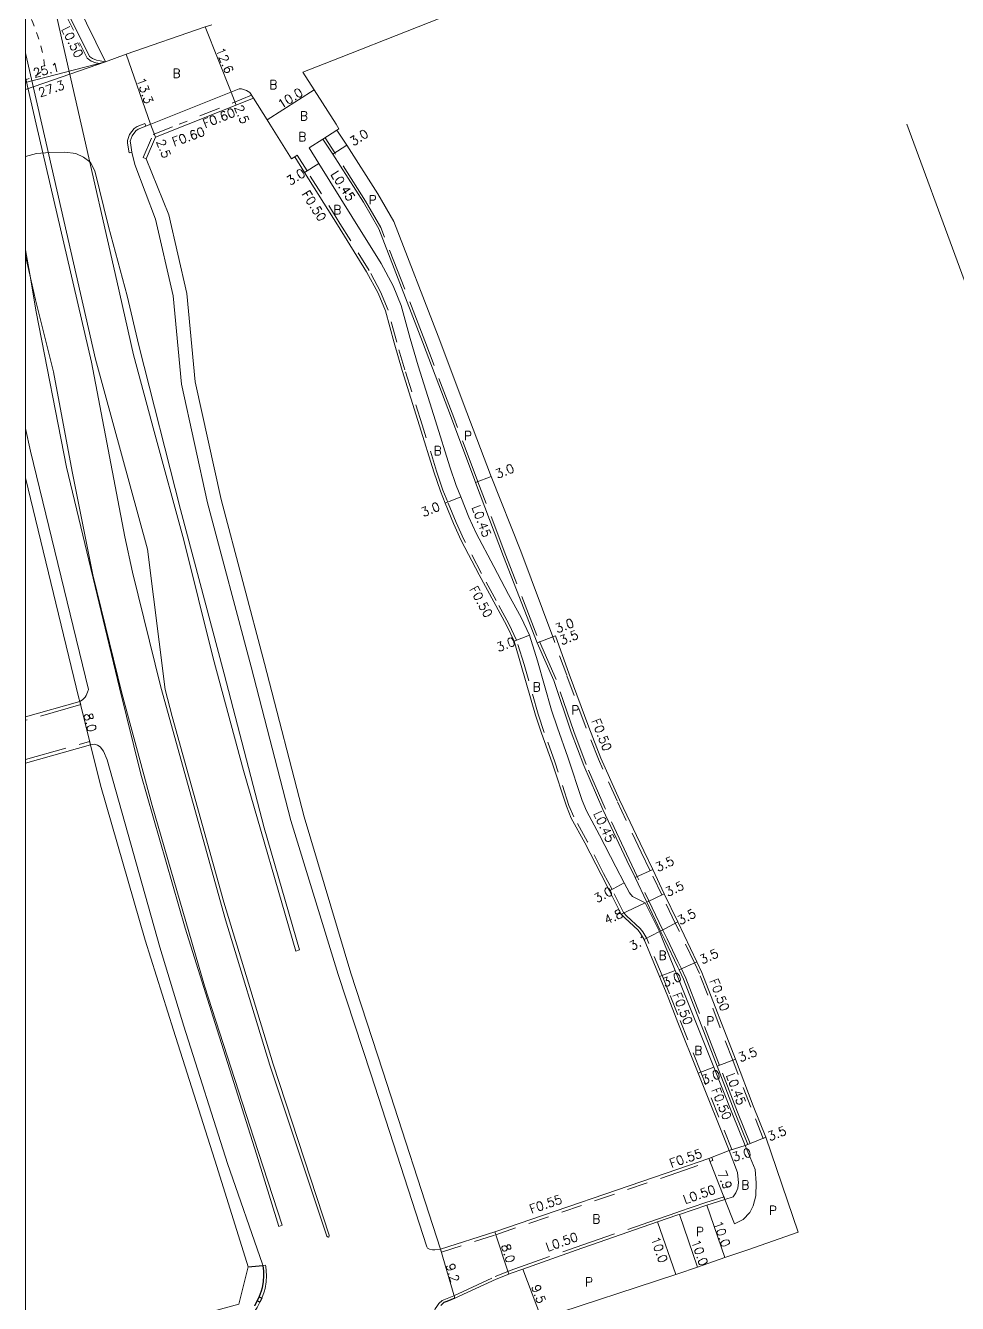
# Model space of a CAD drawing. Header units: metres. Extents: x -800 to 0, y -109801 to -109200.
# Drawn here: x -800 to -632.6, y -109658.1 to -109428.6 of the extents above; entities that cross this region are included whole.
import ezdxf

# ---------------------------------------------------------------- set-up
doc = ezdxf.new("R2010")
doc.units = ezdxf.units.M
doc.header["$LTSCALE"] = 2.5
for name, pattern in [('22320', [2.5, 1.5, -1]), ('22330', [4, 3, -1]), ('6301000', [1, 0.5, -0.5])]:
    doc.linetypes.add(name, pattern=pattern)
for name, color, linetype, lineweight in [('2101000', 7, 'Continuous', 0), ('2102000', 4, 'Continuous', 0), ('2102001', 191, 'Continuous', 0), ('2203000', 1, 'Continuous', 0), ('2213000', 3, 'Continuous', 0), ('2226000', 40, 'Continuous', 0), ('2226001', 44, '6301000', 0), ('2227000', 1, 'Continuous', 0), ('2232000', 120, '22320', 0), ('2233000', 120, '22330', 0), ('9201100', 215, 'Continuous', 0), ('9201500', 222, 'Continuous', 0), ('9202100', 82, 'Continuous', 0), ('9202200', 82, 'Continuous', 0), ('9203500', 155, 'Continuous', 0), ('999', 7, 'Continuous', 0)]:
    doc.layers.add(name, color=color, linetype=linetype, lineweight=lineweight)
doc.layers.add('2235000', color=13, linetype='Continuous')
doc.layers.add('9107000', color=139, linetype='Continuous')
doc.styles.add('Dm_Anotation', font='txt.shx', dxfattribs={"bigfont": 'pscdm.shx'})

msp = doc.modelspace()

# ---------------------------------------------------------------- linework, layer by layer
at = {"layer": '2101000', "flags": 128}
for points in [[(-797.51, -109413.1), (-795.44, -109415.86), (-794.19, -109417.66), (-785.61, -109435.1)], [(-744.22, -109446.33), (-748.15, -109440.17), (-750.16, -109437.01)], [(-759.05, -109441.66), (-756.58, -109445.54), (-756.09, -109446.33)]]:
    msp.add_lwpolyline(points, dxfattribs=at)
at = {"layer": '2101000'}
for points in [[(-785.61, -109435.1), (-781.94, -109433.78), (-767.72, -109428.86), (-766.56, -109428.46)], [(-759.05, -109441.66), (-770.77, -109446.33)], [(-770.77, -109446.33), (-776.63, -109448.66)], [(-756.09, -109446.33), (-752.21, -109452.55), (-751.61, -109452.17), (-749.86, -109454.98), (-743.97, -109464.41), (-738.72, -109472.87), (-736.67, -109476.68), (-735.34, -109479.88), (-733.8, -109485.6), (-732.36, -109490.59), (-729.2, -109500.48), (-726.64, -109508.79), (-725.48, -109512.26), (-724.59, -109514.42), (-723.11, -109518.06), (-721.73, -109521.13), (-718.53, -109527.25), (-715.88, -109532.15), (-713.62, -109536.3), (-712.24, -109539.21), (-710.93, -109543.54), (-708.36, -109552.47), (-707.28, -109555.73), (-705.4, -109561.02), (-702.84, -109568.85), (-701.95, -109570.96), (-699.5, -109575.43), (-696.61, -109581.12), (-695.08, -109584.01)], [(-687.33, -109580.2), (-688.95, -109576.85), (-690.26, -109574.07), (-691.97, -109570.45), (-693.28, -109567.67), (-696.62, -109560.2), (-698.83, -109554.63), (-702.31, -109545.13), (-704.81, -109538.23), (-705.28, -109538.41), (-711.03, -109523.03), (-716.35, -109509.59), (-716.46, -109509.31), (-720.7, -109498.1), (-725.88, -109484.38), (-733.84, -109463.81), (-736.72, -109458.81), (-742.3, -109450.12), (-744.05, -109447.4), (-743.69, -109447.17), (-744.22, -109446.33)], [(-776.63, -109448.66), (-778.33, -109452.54)], [(-670.26, -109629.6), (-672.52, -109623.95), (-675.75, -109615.54), (-681.77, -109599.89), (-682.58, -109598.21), (-682.79, -109597.76), (-685.15, -109592.85), (-685.91, -109591.25), (-688.4, -109586.06), (-690.5, -109581.66), (-691.97, -109578.6), (-696.27, -109569.42), (-699.73, -109561.51), (-701.95, -109555.54), (-705.1, -109546.25), (-708.08, -109539.48), (-714.11, -109523.95), (-719.14, -109510.7), (-719.27, -109510.35), (-723.5, -109499.16), (-728.7, -109485.42), (-736.56, -109465.1), (-739.29, -109460.36), (-744.82, -109451.74), (-746.58, -109449), (-749.07, -109450.57), (-747.32, -109453.37), (-741.37, -109462.91), (-736.12, -109471.37), (-733.96, -109475.39), (-732.49, -109478.91), (-730.91, -109484.8), (-729.48, -109489.73), (-726.33, -109499.63), (-723.78, -109507.9), (-722.66, -109511.2), (-721.82, -109513.29), (-720.35, -109516.89), (-719.03, -109519.81), (-715.9, -109525.8), (-713.21, -109530.79), (-710.95, -109534.94), (-709.45, -109538.11), (-708.05, -109542.7), (-705.49, -109551.58), (-704.45, -109554.74), (-702.56, -109560.03), (-700.03, -109567.8), (-699.24, -109569.66), (-696.86, -109574.02), (-693.95, -109579.73), (-692.43, -109582.6)], [(-800, -109552.78), (-790.25, -109550)], [(-788.33, -109557.78), (-800, -109561.1)], [(-679.38, -109596.78), (-682.81, -109589.62), (-685.24, -109584.56), (-687.33, -109580.2)], [(-695.08, -109584.01), (-693, -109588.23), (-692.36, -109588.91), (-689.96, -109591.12), (-689.51, -109591.68), (-688.85, -109592.8), (-686.08, -109599.44)], [(-692.43, -109582.6), (-691.49, -109584.37), (-690.93, -109585.05), (-689.39, -109585.82), (-688.67, -109586.17), (-686.11, -109591.36), (-685.43, -109593), (-683.29, -109598.32)], [(-667.01, -109628.3), (-669.26, -109622.67), (-672.48, -109614.28), (-678.49, -109598.68), (-679.38, -109596.78)], [(-686.08, -109599.44), (-684.75, -109602.73), (-682.79, -109607.66)], [(-683.29, -109598.32), (-682.79, -109599.56)], [(-682.79, -109599.56), (-681.97, -109601.61), (-676.37, -109615.7), (-672.98, -109624.14), (-670.73, -109629.78)], [(-682.79, -109607.66), (-679.17, -109616.79), (-673.59, -109630.68)], [(-670.73, -109629.78), (-670.26, -109629.6)], [(-661.2, -109645.37), (-667.01, -109628.3)], [(-673.59, -109630.68), (-677.23, -109632.11), (-682.79, -109634.02)], [(-682.79, -109634.02), (-715.67, -109645.28), (-725.47, -109648.39)], [(-682.79, -109652.83), (-679.26, -109651.61), (-674.37, -109649.92), (-670.25, -109648.5), (-661.2, -109645.37)], [(-800, -109669.16), (-774.63, -109661.78), (-761.7, -109658.25), (-760.03, -109651.56)], [(-712.51, -109672.22), (-707.29, -109660.86), (-683.19, -109652.97), (-682.79, -109652.83)]]:
    msp.add_lwpolyline(points, dxfattribs=at)
at = {"layer": '2102000', "flags": 128}
for points in [[(-790, -109446.33), (-793.23, -109432.11), (-800, -109402.07)], [(-750.16, -109437.01), (-743.62, -109434.42), (-682.79, -109410.43)]]:
    msp.add_lwpolyline(points, dxfattribs=at)
at = {"layer": '2102000'}
for points in [[(-780.61, -109487.74), (-783.6, -109474.48), (-790, -109446.33)], [(-579.06, -109513.27), (-595.2, -109514.4), (-615.4, -109515.41), (-623.58, -109495.4), (-641.67, -109446.33)], [(-788.46, -109453.1), (-788.32, -109453.21), (-787.53, -109454.68)], [(-778.33, -109452.54), (-774.24, -109462.62), (-771.01, -109476.76), (-769.53, -109492.62), (-764.87, -109513.74), (-757.06, -109543.18), (-749.93, -109570.73), (-741.59, -109598.82)], [(-787.53, -109454.68), (-785.07, -109464.69), (-781.76, -109477.16), (-779.67, -109486.06), (-772.16, -109515.51), (-764.32, -109545.07), (-757.16, -109572.74), (-750.81, -109594.6)], [(-794.99, -109490.83), (-798.21, -109477.85), (-800, -109470)], [(-799.26, -109473.24), (-798.11, -109480.01), (-792.66, -109507.94), (-783.13, -109547.56), (-779.3, -109563.1), (-771.33, -109590.71), (-766.29, -109606.73), (-758.51, -109631.31), (-754.49, -109644.33)], [(-780.61, -109487.74), (-776.92, -109501.51), (-771.54, -109521.06), (-766.32, -109542.27), (-760.85, -109562.43), (-751.47, -109594.85)], [(-794.99, -109490.83), (-791.62, -109508.73), (-787.89, -109527.3), (-782.7, -109548.52), (-777.23, -109568.69), (-767.84, -109601.11), (-759.01, -109628.44), (-753.88, -109644.07), (-754.49, -109644.33)], [(-800, -109509.87), (-790.4, -109549.41), (-790.25, -109550)], [(-788.33, -109557.78), (-786.54, -109565.05), (-778.5, -109592.88), (-773.42, -109609.06), (-765.66, -109633.57), (-760.03, -109651.56)], [(-751.47, -109594.85), (-750.81, -109594.6)], [(-725.47, -109648.39), (-735.82, -109616.4), (-741.59, -109598.82)]]:
    msp.add_lwpolyline(points, dxfattribs=at)
at = {"layer": '2102001'}
for points in [[(-800, -109452.11), (-798.03, -109451.6), (-795.66, -109451.43), (-792.93, -109451.34), (-790.99, -109451.57), (-789.56, -109452.24), (-788.46, -109453.1)], [(-800, -109468.92), (-799.26, -109473.24)]]:
    msp.add_lwpolyline(points, dxfattribs=at)
at = {"layer": '2203000'}
for points in [[(-800, -109402.07), (-793.23, -109432.11), (-790, -109446.33)], [(-780.61, -109487.74), (-783.6, -109474.48), (-790, -109446.33)], [(-800, -109470), (-798.21, -109477.85), (-794.99, -109490.83)]]:
    msp.add_lwpolyline(points, dxfattribs=at)
at = {"layer": '2213000', "flags": 128}
msp.add_lwpolyline([(-785.61, -109435.1), (-786.58, -109434.95), (-787.23, -109434.8), (-787.97, -109434.55), (-788.53, -109434.15), (-796.1, -109418.78), (-796.31, -109418.47)], dxfattribs=at)
at = {"layer": '2213000'}
for points in [[(-777.52, -109446.33), (-761.64, -109440), (-761.49, -109439.95), (-761.22, -109439.97), (-760.33, -109440.27), (-759.69, -109440.64), (-759.05, -109441.66)], [(-743.85, -109599.07), (-752.34, -109571.41), (-759.48, -109543.82), (-767.3, -109514.31), (-772.01, -109493.01), (-773.49, -109477.16), (-776.63, -109463.38), (-780.34, -109453.58), (-780.89, -109451.36), (-781.17, -109449.7), (-781.18, -109449.36), (-780.85, -109448.41), (-780.16, -109447.52), (-779.77, -109447.22), (-777.52, -109446.33)], [(-800, -109500.96), (-799.11, -109505.07), (-788.72, -109547.85), (-788.88, -109548.37), (-789.12, -109548.93), (-789.28, -109549.24), (-789.76, -109549.73), (-790.25, -109550)], [(-757.39, -109651.32), (-757.43, -109651.09), (-763.74, -109633.01), (-771.55, -109608.34), (-775.9, -109594.16), (-785.31, -109560.53), (-785.99, -109558.94), (-786.57, -109558.19), (-787.05, -109557.86), (-787.6, -109557.7), (-788.33, -109557.78)], [(-725.47, -109648.39), (-726.5, -109648.49), (-726.9, -109648.5), (-727.43, -109648.4), (-727.78, -109648.19), (-727.89, -109647.98), (-737.95, -109616.92), (-743.85, -109599.07)], [(-758.84, -109658.58), (-758.42, -109657.77), (-758.01, -109656.9), (-757.66, -109655.91), (-757.49, -109655.31), (-757.3, -109654.22), (-757.25, -109653.2), (-757.27, -109652.37), (-757.39, -109651.32), (-757.39, -109651.32)], [(-722.85, -109657.21), (-724.32, -109657.77), (-724.84, -109658), (-725.39, -109658.49)]]:
    msp.add_lwpolyline(points, dxfattribs=at)
at = {"layer": '2226000', "flags": 128}
for points in [[(-797.07, -109446.33), (-799.92, -109433.79), (-800, -109433.43)], [(-798.09, -109446.33), (-800, -109437.95)]]:
    msp.add_lwpolyline(points, dxfattribs=at)
at = {"layer": '2226000'}
for points in [[(-745.86, -109646.06), (-756.1, -109615.36), (-764.09, -109589.23), (-775.7, -109547.45), (-780.8, -109526.78), (-782.14, -109520.45), (-788.16, -109489.09), (-798.09, -109446.33)], [(-797.07, -109446.33), (-787.43, -109488.53), (-778.09, -109522.66), (-774.94, -109547.84), (-773.67, -109552.74), (-764.38, -109586.05), (-755.51, -109615.16), (-745.44, -109645.9), (-745.46, -109646.03), (-745.5, -109646.16), (-745.57, -109646.22), (-745.74, -109646.16), (-745.86, -109646.06)]]:
    msp.add_lwpolyline(points, dxfattribs=at)
at = {"layer": '2226001', "flags": 128}
msp.add_lwpolyline([(-800, -109425.28), (-798.69, -109428.06), (-797.75, -109430.72), (-797.25, -109432.16), (-797.09, -109433.01), (-796.8, -109434.19), (-796.57, -109435.92), (-796.73, -109436.51), (-797.53, -109437.18), (-798.23, -109437.72), (-800, -109438.38)], dxfattribs=at)
at = {"layer": '2227000'}
for points in [[(-682.79, -109642.25), (-682.53, -109642.16), (-677.63, -109640.47), (-674.35, -109639.47)], [(-722.85, -109657.21), (-715.43, -109653.79), (-713.16, -109652.87), (-712.74, -109652.72), (-710.64, -109651.97), (-701.1, -109648.58), (-686.45, -109643.51), (-682.79, -109642.25)]]:
    msp.add_lwpolyline(points, dxfattribs=at)
at = {"layer": '2232000'}
for points in [[(-759.38, -109441.14), (-772.39, -109446.33)], [(-778.33, -109452.54), (-778.88, -109452.3), (-777.08, -109448.2), (-772.39, -109446.33)], [(-682.79, -109606.31), (-684.29, -109602.55), (-685.61, -109599.26), (-688.4, -109592.58), (-689.09, -109591.39), (-689.59, -109590.78), (-692.01, -109588.55), (-692.58, -109587.94), (-694.64, -109583.77), (-696.17, -109580.89), (-699.06, -109575.2), (-701.5, -109570.75), (-702.37, -109568.68), (-704.92, -109560.86), (-706.81, -109555.57), (-707.88, -109552.32), (-710.45, -109543.4), (-711.77, -109539.03), (-713.17, -109536.08), (-715.44, -109531.91), (-718.09, -109527.01), (-721.28, -109520.91), (-722.65, -109517.87), (-724.13, -109514.23), (-725.01, -109512.08), (-726.17, -109508.64), (-728.73, -109500.33), (-731.88, -109490.44), (-733.32, -109485.46), (-734.86, -109479.72), (-736.22, -109476.46), (-738.28, -109472.62), (-743.54, -109464.14), (-749.43, -109454.71), (-751.19, -109451.91), (-751.61, -109452.17)], [(-667.01, -109628.3), (-667.48, -109628.49), (-669.72, -109622.86), (-672.95, -109614.46), (-678.95, -109598.88), (-679.83, -109596.99), (-683.27, -109589.83), (-685.69, -109584.77), (-687.78, -109580.41), (-689.4, -109577.06), (-693.74, -109567.88), (-697.08, -109560.39), (-699.3, -109554.81), (-702.78, -109545.32), (-705.28, -109538.41)], [(-673.59, -109630.68), (-673.12, -109630.5), (-678.7, -109616.6), (-682.79, -109606.31)], [(-682.79, -109634.6), (-677.05, -109632.63), (-676.5, -109632.45), (-676.69, -109631.9)], [(-725.47, -109648.39), (-725.3, -109648.92), (-715.5, -109645.8), (-682.79, -109634.6)]]:
    msp.add_lwpolyline(points, dxfattribs=at)
at = {"layer": '2233000', "flags": 128}
msp.add_lwpolyline([(-800, -109414.29), (-797.77, -109417.21), (-796.53, -109419.03), (-788.92, -109434.48), (-788.2, -109435), (-787.36, -109435.28), (-786.68, -109435.44), (-785.61, -109435.1)], dxfattribs=at)
at = {"layer": '2233000'}
for points in [[(-778.87, -109446.33), (-779.95, -109446.76), (-780.49, -109447.12), (-781.3, -109448.17), (-781.68, -109449.28), (-781.66, -109449.75), (-781.38, -109451.46), (-780.89, -109451.36)], [(-778.87, -109446.33), (-778.57, -109446.21)], [(-778.57, -109446.21), (-778.52, -109446.33)], [(-778.52, -109446.33), (-778.39, -109446.67)], [(-682.79, -109596.71), (-684.74, -109592.65), (-685.48, -109591.1), (-690.1, -109581.47), (-691.57, -109578.41), (-695.86, -109569.23), (-699.31, -109561.35), (-701.52, -109555.39), (-704.68, -109546.09), (-708.14, -109538.19), (-713.69, -109523.79), (-718.72, -109510.54), (-718.85, -109510.19), (-723.08, -109499), (-728.28, -109485.26), (-736.15, -109464.91), (-738.91, -109460.13), (-744.44, -109451.5), (-746.2, -109448.76), (-746.58, -109449)], [(-790.25, -109550), (-790.09, -109550.58), (-800, -109553.4)], [(-800, -109560.47), (-788.5, -109557.2), (-788.33, -109557.78)], [(-670.26, -109629.6), (-669.84, -109629.43), (-672.1, -109623.79), (-675.33, -109615.38), (-681.36, -109599.71), (-682.17, -109598.02), (-682.79, -109596.71)], [(-682.79, -109641.72), (-682.69, -109641.69), (-677.79, -109639.99), (-674.49, -109638.99), (-674.35, -109639.47)], [(-723.06, -109656.76), (-715.63, -109653.33), (-713.34, -109652.41), (-712.92, -109652.25), (-701.27, -109648.1), (-686.62, -109643.04), (-682.79, -109641.72)], [(-757.56, -109657.18), (-757.15, -109656.07), (-756.98, -109655.43), (-756.77, -109654.28), (-756.72, -109653.21), (-756.75, -109652.31), (-756.83, -109651.51), (-756.87, -109651.27)], [(-756.87, -109651.27), (-757.39, -109651.32)], [(-723.06, -109656.76), (-724.57, -109657.36), (-725.13, -109657.63), (-725.74, -109658.17), (-726.13, -109658.68), (-726.41, -109659.14), (-726.58, -109659.61), (-726.72, -109660.09), (-726.81, -109660.69), (-726.85, -109661.29), (-726.84, -109661.7), (-725.13, -109667.15), (-723.65, -109671.86), (-720.43, -109682.19), (-716.86, -109693.57), (-716.72, -109694.02)], [(-767.17, -109664.11), (-762.98, -109662.91), (-762.04, -109662.48), (-761.52, -109662.16), (-760.94, -109661.74), (-760.09, -109661.03), (-759.29, -109660.15), (-758.86, -109659.59), (-758.38, -109658.85), (-757.95, -109658.01), (-757.9, -109657.91)]]:
    msp.add_lwpolyline(points, dxfattribs=at)
at = {"layer": '2235000'}
msp.add_lwpolyline([(-758.04, -109656.95), (-757.56, -109657.18), (-757.9, -109657.91), (-758.38, -109657.68)], close=True, dxfattribs=at)
at = {"layer": '9107000'}
for points in [[(-760.03, -109651.56), (-757.39, -109651.32), (-757.27, -109652.37), (-757.25, -109653.2), (-757.3, -109654.22), (-757.49, -109655.31), (-757.66, -109655.91), (-758.01, -109656.9), (-758.42, -109657.77), (-758.84, -109658.58)], [(-722.85, -109657.21), (-724.32, -109657.77), (-724.84, -109658), (-725.39, -109658.49)]]:
    msp.add_lwpolyline(points, dxfattribs=at)
at = {"layer": '9201100'}
for points in [[(-767.72, -109428.86), (-763.06, -109440.57)], [(-777.56, -109446.34), (-781.94, -109433.78)], [(-763.06, -109440.57), (-762.14, -109442.89)], [(-776.63, -109448.66), (-777.56, -109446.34)], [(-744.82, -109451.74), (-742.3, -109450.12)], [(-749.86, -109454.98), (-747.32, -109453.37)], [(-719.14, -109510.7), (-716.35, -109509.59)], [(-724.59, -109514.42), (-721.82, -109513.29)], [(-712.24, -109539.21), (-709.45, -109538.11)], [(-708.08, -109539.48), (-704.81, -109538.23)], [(-708.08, -109539.48), (-705.28, -109538.41)], [(-790.25, -109550), (-788.33, -109557.78)], [(-690.5, -109581.66), (-687.33, -109580.2)], [(-695.08, -109584.01), (-692.43, -109582.6)], [(-693, -109588.23), (-688.67, -109586.17)], [(-688.4, -109586.06), (-685.24, -109584.56)], [(-685.91, -109591.25), (-682.81, -109589.62)], [(-688.85, -109592.8), (-686.11, -109591.36)], [(-682.58, -109598.21), (-679.38, -109596.78)], [(-686.08, -109599.44), (-683.29, -109598.32)], [(-679.17, -109616.79), (-676.37, -109615.7)], [(-675.75, -109615.54), (-672.48, -109614.28)], [(-670.73, -109629.78), (-673.59, -109630.68)], [(-670.26, -109629.6), (-667.01, -109628.3)], [(-674.35, -109639.47), (-677.23, -109632.11)], [(-677.63, -109640.47), (-674.37, -109649.92)], [(-683.19, -109652.97), (-686.45, -109643.51)], [(-682.53, -109642.16), (-679.26, -109651.61)], [(-713.16, -109652.87), (-715.67, -109645.28)], [(-725.47, -109648.39), (-722.85, -109657.21)], [(-707.29, -109660.86), (-710.64, -109651.97)]]:
    msp.add_lwpolyline(points, dxfattribs=at)
at = {"layer": '9201100', "flags": 128}
for points in [[(-785.61, -109435.1), (-800, -109440.09)], [(-800, -109438.86), (-785.61, -109435.1)], [(-756.58, -109445.54), (-748.15, -109440.17)]]:
    msp.add_lwpolyline(points, dxfattribs=at)
at = {"layer": '9202200'}
for points in [[(-744.05, -109447.4), (-746.58, -109449)], [(-670.73, -109629.78), (-668.95, -109634.1), (-668.74, -109636.47), (-668.83, -109638.79), (-669.28, -109640.62), (-669.9, -109641.8), (-671.05, -109643.04), (-672.65, -109643.87)], [(-674.35, -109639.47), (-672.87, -109639.02), (-672.37, -109638.29), (-672.05, -109637.43), (-671.9, -109636.42), (-672.01, -109635.31), (-672.12, -109634.6), (-673.59, -109630.68)], [(-674.35, -109639.47), (-672.65, -109643.87)]]:
    msp.add_lwpolyline(points, dxfattribs=at)
at = {"layer": '999'}
msp.add_lwpolyline([(-800, -109800), (0, -109800), (0, -109200), (-800, -109200)], close=True, dxfattribs=at)

# ---------------------------------------------------------------- texts
at = {"layer": '9201500', "style": 'Dm_Anotation'}
for s, rotation, p in [('12.6', 291.7191, (-765.83, -109432.95)), ('25.1', 14.6616, (-798.41, -109437.97)), ('27.3', 19.1153, (-797.36, -109441.5)), ('13.3', 289.2297, (-780.1, -109438.3)), ('10.0', 32.4865, (-754.03, -109443.62)), ('2.5', 291.7191, (-762.51, -109443.26)), ('3.0', 32.6946, (-741.11, -109450.31)), ('2.5', 291.7191, (-776.57, -109449.43)), ('3.0', 32.3649, (-752.47, -109457.39)), ('3.0', 21.6016, (-715.22, -109510.01)), ('3.0', 22.167, (-728.55, -109516.9)), ('3.0', 21.2181, (-704.49, -109537.77)), ('3.5', 21.2181, (-703.7, -109539.9)), ('3.0', 21.4868, (-715.03, -109541.14)), ('8.0', 283.8403, (-789.58, -109552.31)), ('3.5', 24.7546, (-686.4, -109580.65)), ('3.0', 27.9828, (-697.36, -109586.24)), ('3.5', 25.4311, (-684.61, -109585.11)), ('4.8', 25.4311, (-695.58, -109590.13)), ('3.5', 27.8336, (-682.38, -109590.2)), ('3.1', 27.8336, (-691.02, -109594.8)), ('3.5', 24.1813, (-678.46, -109597.24)), ('3.0', 21.8946, (-685.17, -109601.36)), ('3.5', 21.0428, (-671.6, -109614.8)), ('3.0', 21.2361, (-678.19, -109618.84)), ('3.5', 21.7597, (-666.31, -109629)), ('3.0', 17.5497, (-672.75, -109632.71)), ('7.9', 291.4057, (-675.75, -109634.64)), ('10.0', 289.0627, (-676.43, -109643.65)), ('8.0', 288.2751, (-714.59, -109647.76)), ('10.0', 289.0627, (-687.69, -109646.48)), ('10.0', 289.0627, (-680.42, -109647.02)), ('9.2', 286.4934, (-724.52, -109651.24)), ('9.5', 290.6753, (-709.18, -109655.13))]:
    msp.add_text(s, height=1.6, rotation=rotation, dxfattribs=at).set_placement(p)
at = {"layer": '9202100', "style": 'Dm_Anotation'}
for s, p in [('B', (-773.6, -109437.99)), ('B', (-756.18, -109440.02)), ('B', (-750.72, -109445.65)), ('B', (-751.01, -109449.39)), ('P', (-738.35, -109460.71)), ('B', (-744.7, -109462.5)), ('P', (-721.22, -109503.09)), ('B', (-726.66, -109505.77)), ('B', (-708.9, -109548.2)), ('P', (-701.94, -109552.37)), ('B', (-686.29, -109596.43)), ('P', (-677.69, -109608.23)), ('B', (-679.85, -109613.51)), ('B', (-671.4, -109637.66)), ('P', (-666.45, -109642.24)), ('B', (-698.16, -109643.77)), ('P', (-679.53, -109646.04)), ('P', (-699.5, -109655.09))]:
    msp.add_text(s, height=1.6, dxfattribs=at).set_placement(p)
at = {"layer": '9203500', "style": 'Dm_Anotation'}
for s, rotation, p in [('L0.50', 296.2101, (-793.6, -109429.23)), ('F0.60', 21.7191, (-767.77, -109447.07)), ('F0.60', 19.7786, (-773.31, -109450.34)), ('L0.45', 302.6902, (-745.25, -109455.33)), ('F0.50', 301.9875, (-750.42, -109458.86)), ('L0.45', 290.7801, (-719.88, -109515.12)), ('F0.50', 298.36, (-720.29, -109529.82)), ('F0.50', 291.6346, (-698.35, -109553.49)), ('L0.45', 295.0859, (-698.04, -109570.13)), ('F0.50', 291.0428, (-677.15, -109600.17)), ('F0.50', 291.6868, (-683.79, -109602.68)), ('L0.45', 291.0405, (-674.18, -109617.14)), ('F0.50', 291.6868, (-676.82, -109619.74)), ('F0.55', 18.9029, (-683.98, -109633.81)), ('L0.50', 19.0628, (-681.51, -109640.29)), ('F0.55', 18.9029, (-709.15, -109642.03)), ('L0.50', 19.5938, (-706.2, -109648.83))]:
    msp.add_text(s, height=1.6, rotation=rotation, dxfattribs=at).set_placement(p)

doc.saveas('drawing.dxf')
